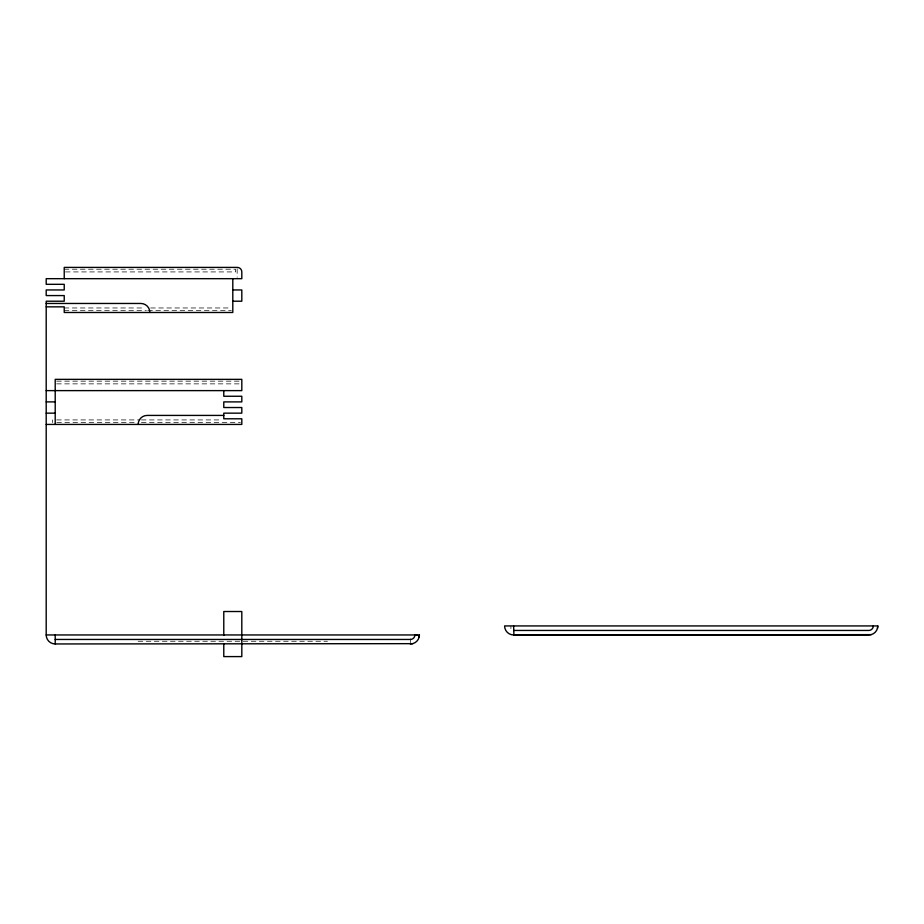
<?xml version="1.0" encoding="UTF-8"?>
<svg xmlns="http://www.w3.org/2000/svg" width="924" height="924" viewBox="0 0 924 924"><rect width="100%" height="100%" fill="white"/><g stroke="black" fill="none" stroke-linecap="round" stroke-linejoin="round"><path stroke-width="0.69" stroke-dasharray="4.62 3.46" d="M64.23 269.207L235.505 269.207L235.505 271.922L64.23 271.922M64.23 307.969L144.906 307.969M150.67 307.969L231.358 307.969M64.23 310.683L146.35 310.683M147.794 310.683L231.358 310.683M56.653 381.162L240.379 381.162M56.653 383.864L241.811 383.864M56.653 419.923L139.986 419.923M141.43 419.923L221.737 419.923M56.814 422.626L135.689 422.626M141.43 422.626L240.379 422.626M138.15 641.256L327.442 641.256M510.914 625.929L510.914 628.643M410.383 638.807L410.383 642.677M237.145 268.815L237.145 277.269M52.506 419.923L52.506 422.626"/><path stroke-width="1.39" d="M419.08 637.283L419.392 634.95L46.2 634.95L46.2 301.212L64.23 301.212L64.23 295.576L46.2 295.576L46.2 289.951L64.23 289.951L64.23 284.315L46.2 284.315L46.2 278.678L241.811 278.678L241.811 271.922A4.505 4.505 0 0 0 237.306 267.406L64.23 267.406L64.23 278.678M873.296 625.929L873.134 627.096A4.505 4.505 0 0 1 868.791 630.445L513.617 630.445M877.488 628.262L877.8 625.929L504.608 625.929A9.009 9.009 0 0 0 513.617 634.95L868.791 634.95A9.009 9.009 0 0 0 877.8 625.929M55.509 643.924L55.209 643.959A9.009 9.009 0 0 1 46.2 634.95M412.716 643.658L55.209 643.959L55.209 634.95M513.617 625.929L513.917 634.915M871.124 634.638L513.617 634.915M232.802 289.951L241.811 289.951L241.811 301.212L232.802 301.212M46.2 303.465L140.852 303.465A9.009 9.009 0 0 1 149.861 312.485M46.2 306.849L64.23 306.849L64.23 312.485L232.802 312.485L232.802 278.678M46.2 390.621L241.811 390.621L241.811 379.36L55.209 379.36L55.209 424.428M46.2 401.894L55.209 401.894M46.2 413.155L55.209 413.155M223.781 415.419L147.159 415.419A9.009 9.009 0 0 0 138.15 424.428M46.2 424.428L241.811 424.428L241.811 418.791L223.781 418.791L223.781 413.155L241.811 413.155L241.811 407.53L223.781 407.53L223.781 401.894L241.811 401.894L241.811 396.257L223.781 396.257L223.781 390.621M55.209 639.454L410.383 639.454A4.505 4.505 0 0 0 414.737 636.116L414.888 634.95L417.105 635.238M410.383 643.924L410.383 643.959A9.009 9.009 0 0 0 419.392 634.95M223.781 635.458L223.781 611.515L241.811 611.515L241.811 656.594L223.781 656.594L223.781 643.913"/></g></svg>
